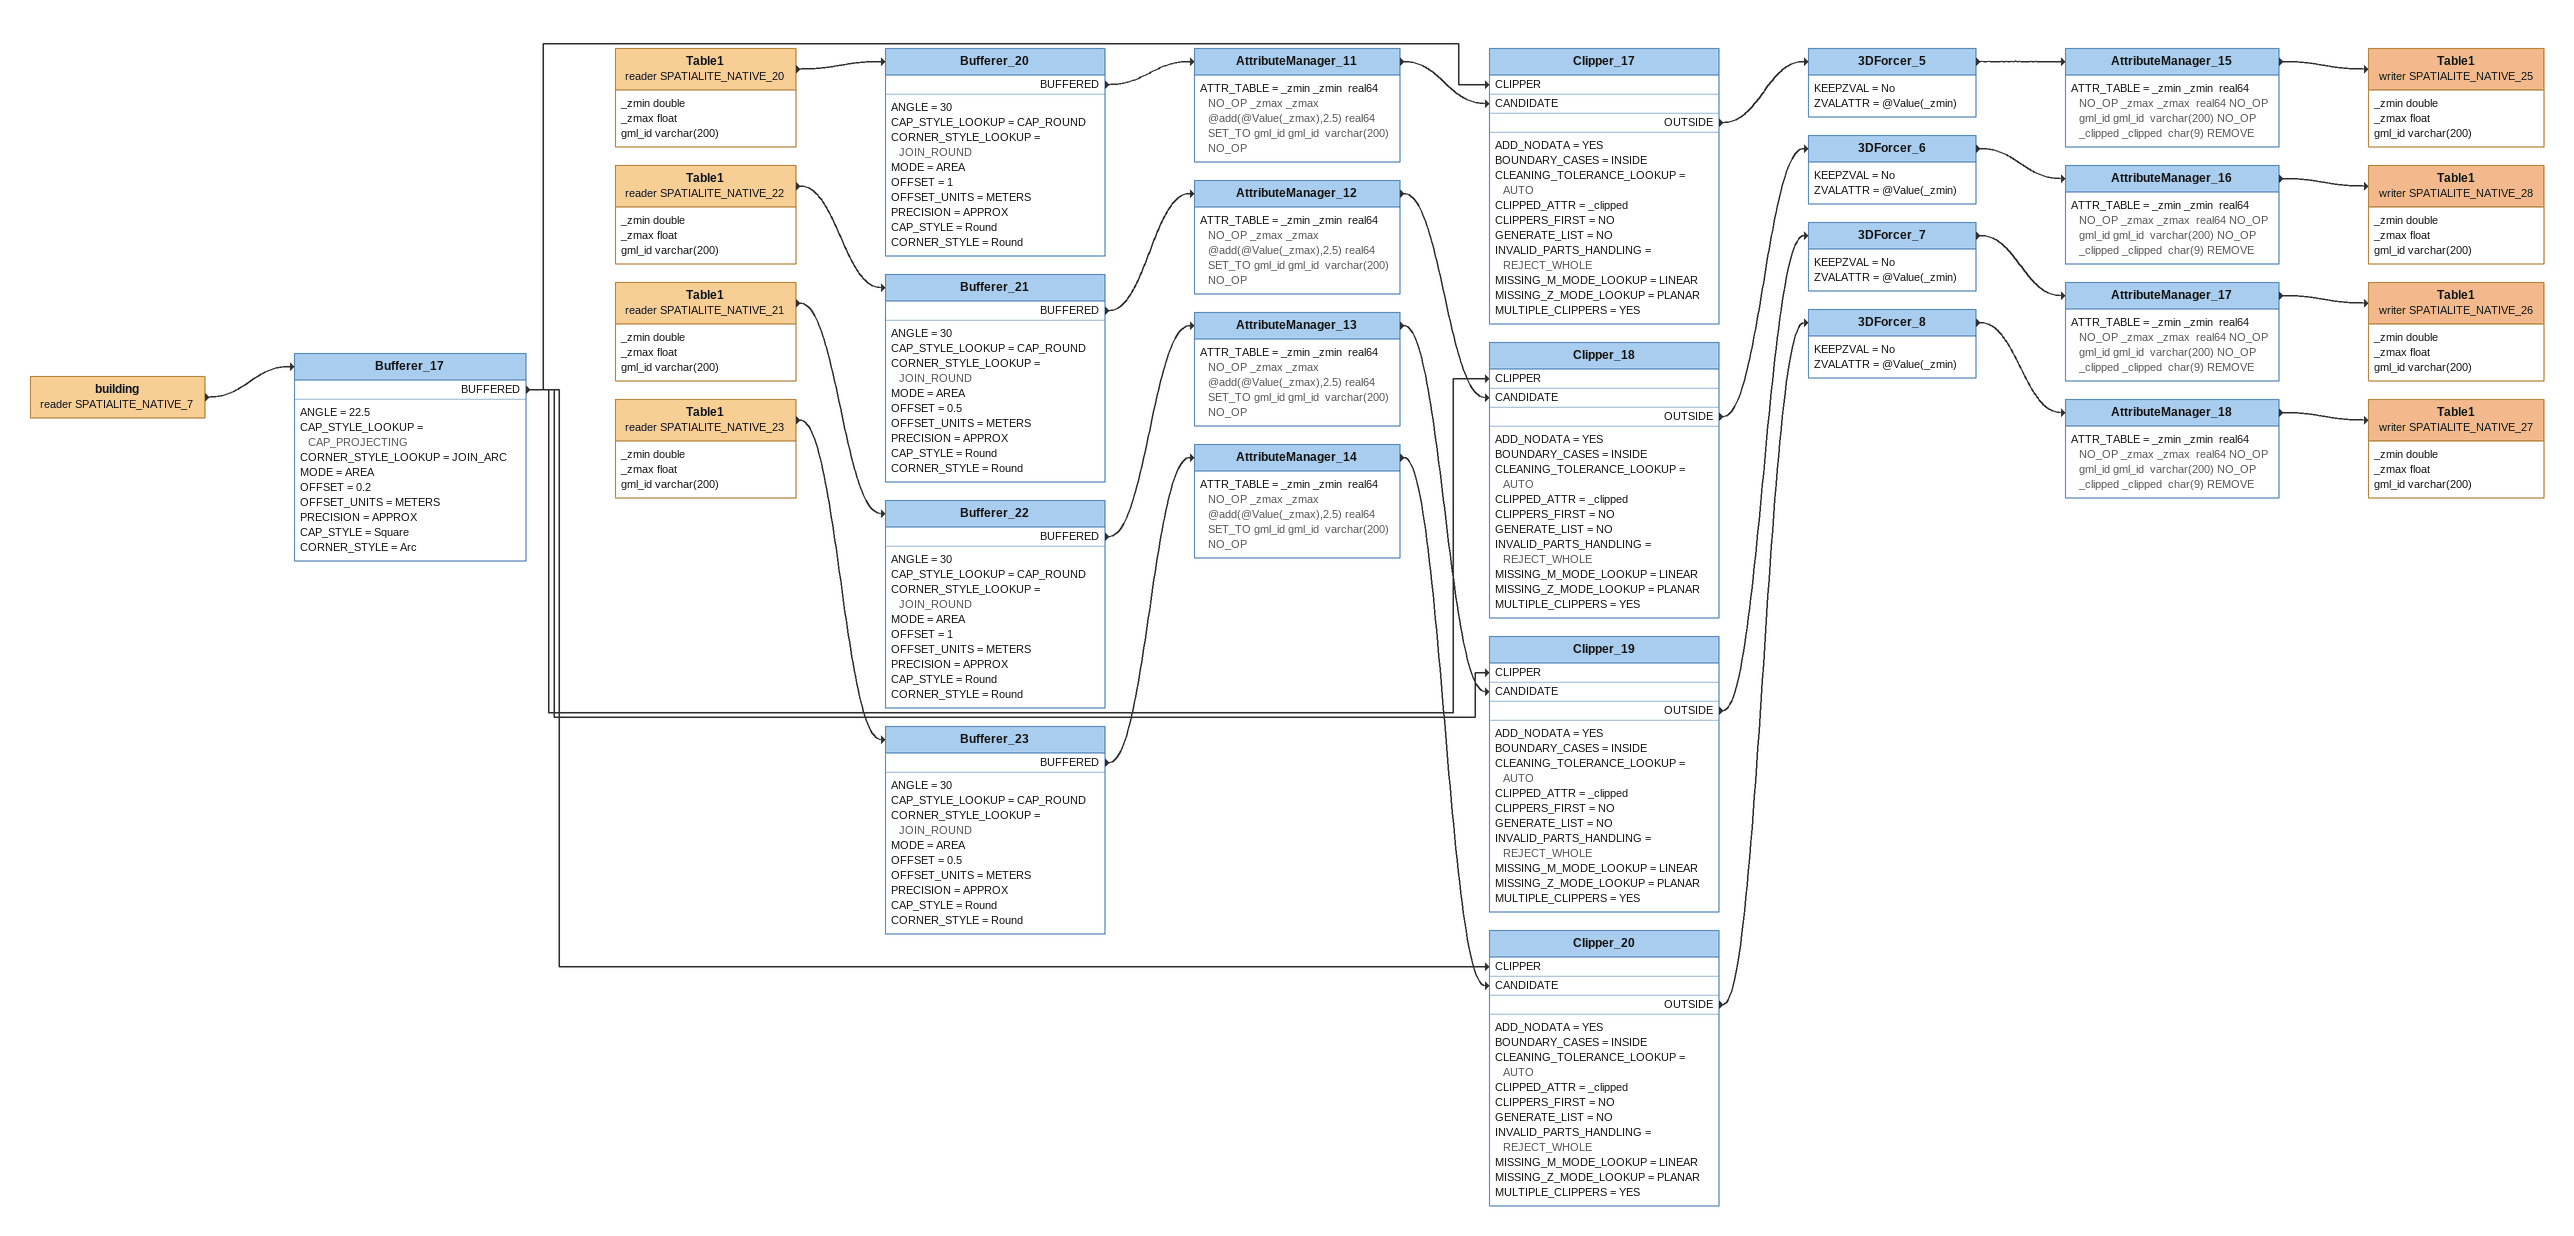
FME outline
building (reader SPATIALITE_NATIVE_7)
    -> Bufferer_17
Bufferer_17
    ANGLE = 22.5
    CAP_STYLE_LOOKUP = CAP_PROJECTING
    CORNER_STYLE_LOOKUP = JOIN_ARC
    MODE = AREA
    OFFSET = 0.2
    OFFSET_UNITS = METERS
    PRECISION = APPROX
    CAP_STYLE = Square
    CORNER_STYLE = Arc
    BUFFERED -> Clipper_17 [CLIPPER]
    BUFFERED -> Clipper_18 [CLIPPER]
    BUFFERED -> Clipper_19 [CLIPPER]
    BUFFERED -> Clipper_20 [CLIPPER]
Table1 (reader SPATIALITE_NATIVE_20)
    attributes: _zmin double, _zmax float, gml_id varchar(200)
    -> Bufferer_20
Bufferer_20
    ANGLE = 30
    CAP_STYLE_LOOKUP = CAP_ROUND
    CORNER_STYLE_LOOKUP = JOIN_ROUND
    MODE = AREA
    OFFSET = 1
    OFFSET_UNITS = METERS
    PRECISION = APPROX
    CAP_STYLE = Round
    CORNER_STYLE = Round
    BUFFERED -> AttributeManager_11
AttributeManager_11
    ATTR_TABLE = _zmin _zmin  real64 NO_OP _zmax _zmax @add(@Value(_zmax),2.5) real64 SET_TO gml_id gml_id  varchar(200) NO_OP
    -> Clipper_17 [CANDIDATE]
Clipper_17
    ADD_NODATA = YES
    BOUNDARY_CASES = INSIDE
    CLEANING_TOLERANCE_LOOKUP = AUTO
    CLIPPED_ATTR = _clipped
    CLIPPERS_FIRST = NO
    GENERATE_LIST = NO
    INVALID_PARTS_HANDLING = REJECT_WHOLE
    MISSING_M_MODE_LOOKUP = LINEAR
    MISSING_Z_MODE_LOOKUP = PLANAR
    MULTIPLE_CLIPPERS = YES
    OUTSIDE -> 3DForcer_5
3DForcer_5
    KEEPZVAL = No
    ZVALATTR = @Value(_zmin)
    -> AttributeManager_15
AttributeManager_15
    ATTR_TABLE = _zmin _zmin  real64 NO_OP _zmax _zmax  real64 NO_OP gml_id gml_id  varchar(200) NO_OP _clipped _clipped  char(9) REMOVE
    -> Table1 (writer SPATIALITE_NATIVE_25)
Table1 (writer SPATIALITE_NATIVE_25)
    attributes: _zmin double, _zmax float, gml_id varchar(200)
Table1 (reader SPATIALITE_NATIVE_22)
    attributes: _zmin double, _zmax float, gml_id varchar(200)
    -> Bufferer_21
Bufferer_21
    ANGLE = 30
    CAP_STYLE_LOOKUP = CAP_ROUND
    CORNER_STYLE_LOOKUP = JOIN_ROUND
    MODE = AREA
    OFFSET = 0.5
    OFFSET_UNITS = METERS
    PRECISION = APPROX
    CAP_STYLE = Round
    CORNER_STYLE = Round
    BUFFERED -> AttributeManager_12
AttributeManager_12
    ATTR_TABLE = _zmin _zmin  real64 NO_OP _zmax _zmax @add(@Value(_zmax),2.5) real64 SET_TO gml_id gml_id  varchar(200) NO_OP
    -> Clipper_18 [CANDIDATE]
Clipper_18
    ADD_NODATA = YES
    BOUNDARY_CASES = INSIDE
    CLEANING_TOLERANCE_LOOKUP = AUTO
    CLIPPED_ATTR = _clipped
    CLIPPERS_FIRST = NO
    GENERATE_LIST = NO
    INVALID_PARTS_HANDLING = REJECT_WHOLE
    MISSING_M_MODE_LOOKUP = LINEAR
    MISSING_Z_MODE_LOOKUP = PLANAR
    MULTIPLE_CLIPPERS = YES
    OUTSIDE -> 3DForcer_6
3DForcer_6
    KEEPZVAL = No
    ZVALATTR = @Value(_zmin)
    -> AttributeManager_16
AttributeManager_16
    ATTR_TABLE = _zmin _zmin  real64 NO_OP _zmax _zmax  real64 NO_OP gml_id gml_id  varchar(200) NO_OP _clipped _clipped  char(9) REMOVE
    -> Table1 (writer SPATIALITE_NATIVE_28)
Table1 (writer SPATIALITE_NATIVE_28)
    attributes: _zmin double, _zmax float, gml_id varchar(200)
Table1 (reader SPATIALITE_NATIVE_21)
    attributes: _zmin double, _zmax float, gml_id varchar(200)
    -> Bufferer_22
Bufferer_22
    ANGLE = 30
    CAP_STYLE_LOOKUP = CAP_ROUND
    CORNER_STYLE_LOOKUP = JOIN_ROUND
    MODE = AREA
    OFFSET = 1
    OFFSET_UNITS = METERS
    PRECISION = APPROX
    CAP_STYLE = Round
    CORNER_STYLE = Round
    BUFFERED -> AttributeManager_13
AttributeManager_13
    ATTR_TABLE = _zmin _zmin  real64 NO_OP _zmax _zmax @add(@Value(_zmax),2.5) real64 SET_TO gml_id gml_id  varchar(200) NO_OP
    -> Clipper_19 [CANDIDATE]
Clipper_19
    ADD_NODATA = YES
    BOUNDARY_CASES = INSIDE
    CLEANING_TOLERANCE_LOOKUP = AUTO
    CLIPPED_ATTR = _clipped
    CLIPPERS_FIRST = NO
    GENERATE_LIST = NO
    INVALID_PARTS_HANDLING = REJECT_WHOLE
    MISSING_M_MODE_LOOKUP = LINEAR
    MISSING_Z_MODE_LOOKUP = PLANAR
    MULTIPLE_CLIPPERS = YES
    OUTSIDE -> 3DForcer_7
3DForcer_7
    KEEPZVAL = No
    ZVALATTR = @Value(_zmin)
    -> AttributeManager_17
AttributeManager_17
    ATTR_TABLE = _zmin _zmin  real64 NO_OP _zmax _zmax  real64 NO_OP gml_id gml_id  varchar(200) NO_OP _clipped _clipped  char(9) REMOVE
    -> Table1 (writer SPATIALITE_NATIVE_26)
Table1 (writer SPATIALITE_NATIVE_26)
    attributes: _zmin double, _zmax float, gml_id varchar(200)
Table1 (reader SPATIALITE_NATIVE_23)
    attributes: _zmin double, _zmax float, gml_id varchar(200)
    -> Bufferer_23
Bufferer_23
    ANGLE = 30
    CAP_STYLE_LOOKUP = CAP_ROUND
    CORNER_STYLE_LOOKUP = JOIN_ROUND
    MODE = AREA
    OFFSET = 0.5
    OFFSET_UNITS = METERS
    PRECISION = APPROX
    CAP_STYLE = Round
    CORNER_STYLE = Round
    BUFFERED -> AttributeManager_14
AttributeManager_14
    ATTR_TABLE = _zmin _zmin  real64 NO_OP _zmax _zmax @add(@Value(_zmax),2.5) real64 SET_TO gml_id gml_id  varchar(200) NO_OP
    -> Clipper_20 [CANDIDATE]
Clipper_20
    ADD_NODATA = YES
    BOUNDARY_CASES = INSIDE
    CLEANING_TOLERANCE_LOOKUP = AUTO
    CLIPPED_ATTR = _clipped
    CLIPPERS_FIRST = NO
    GENERATE_LIST = NO
    INVALID_PARTS_HANDLING = REJECT_WHOLE
    MISSING_M_MODE_LOOKUP = LINEAR
    MISSING_Z_MODE_LOOKUP = PLANAR
    MULTIPLE_CLIPPERS = YES
    OUTSIDE -> 3DForcer_8
3DForcer_8
    KEEPZVAL = No
    ZVALATTR = @Value(_zmin)
    -> AttributeManager_18
AttributeManager_18
    ATTR_TABLE = _zmin _zmin  real64 NO_OP _zmax _zmax  real64 NO_OP gml_id gml_id  varchar(200) NO_OP _clipped _clipped  char(9) REMOVE
    -> Table1 (writer SPATIALITE_NATIVE_27)
Table1 (writer SPATIALITE_NATIVE_27)
    attributes: _zmin double, _zmax float, gml_id varchar(200)
